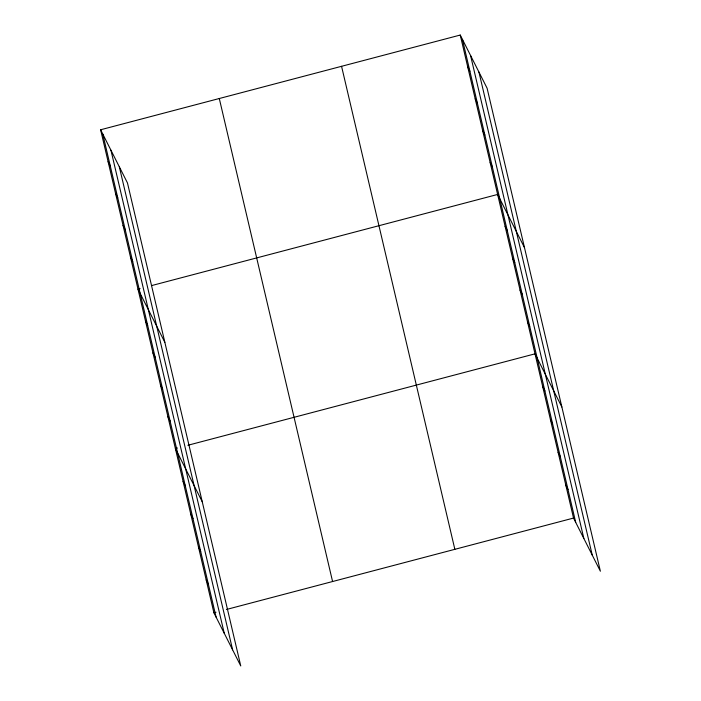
<?xml version="1.0" encoding="UTF-8"?>
<svg xmlns="http://www.w3.org/2000/svg" width="701" height="701" viewBox="0 0 701 701"><rect width="100%" height="100%" fill="white"/><g stroke="black" fill="none" stroke-linecap="round" stroke-linejoin="round"><path stroke-width="1.05" d="M100.62 129.773L127.468 182.935L240.758 665.95L213.901 612.788L100.62 129.773L460.242 35.05L487.099 88.212L600.38 571.227L573.532 518.065L460.242 35.05M140.086 288.619L138.001 289.162L164.858 342.333M151.539 285.605L497.622 194.449L524.479 247.611M177.467 448.009L175.39 448.561L202.239 501.723M187.877 445.275L535.012 353.839L561.869 407.001M213.901 612.788L215.987 612.236M226.397 609.493L573.532 518.065M467.716 66.928L469.898 71.248M475.19 98.806L477.372 103.126M482.674 130.684L484.855 135.004M490.148 162.562L492.33 166.882M505.106 226.327L507.279 230.638M512.58 258.205L514.762 262.516M520.054 290.083L522.236 294.394M527.538 321.961L529.711 326.28M542.714 386.68L544.896 391M550.416 419.531L552.598 423.842M558.119 452.373L560.301 456.693M565.821 485.223L568.003 489.535M108.094 161.651L110.276 165.971M115.569 193.529L117.75 197.848M123.052 225.407L125.225 229.726M130.526 257.285L132.708 261.604M145.475 321.049L147.657 325.36M152.958 352.927L155.14 357.238M160.433 384.805L162.614 389.116M167.907 416.683L170.089 421.003M183.092 481.403L185.274 485.723M190.795 514.254L192.977 518.565M198.497 547.095L200.679 551.415M206.199 579.937L208.381 584.257M478.949 72.098L592.24 555.104M470.564 55.484L583.854 538.499M462.423 39.37L575.705 522.385M341.562 66.306L454.853 549.321M219.29 98.517L332.581 581.532M119.328 166.812L232.618 649.827M110.942 150.207L224.232 633.222M102.802 134.093L216.083 617.099"/></g></svg>
